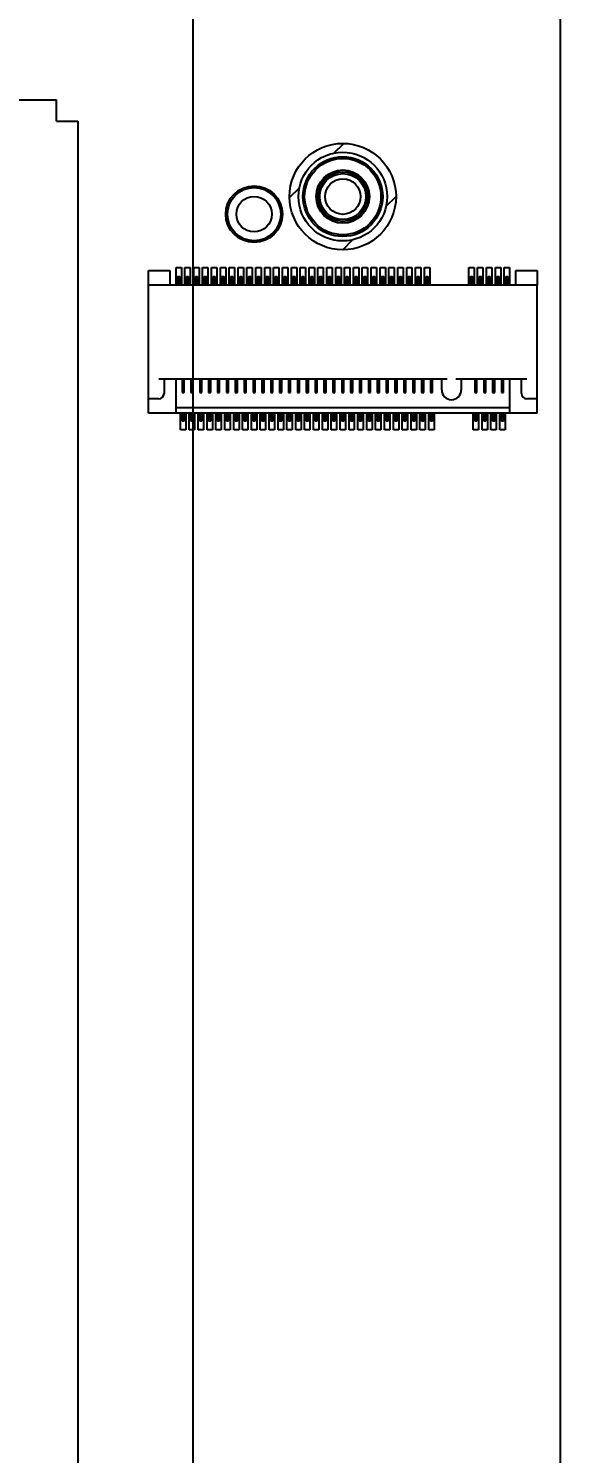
# Model space of a CAD drawing. Header units: millimetres. Extents: x 0 to 841, y 0 to 594.
# Drawn here: x 261.2 to 291.2, y 405 to 485.4 of the extents above; entities that cross this region are included whole.
import ezdxf

# ---------------------------------------------------------------- set-up
doc = ezdxf.new("R2010")
doc.units = ezdxf.units.MM
doc.header["$LTSCALE"] = 46.255
doc.layers.get('0').update_dxf_attribs({"linetype": 'CONTINUOUS'})
doc.layers.add('ASSEM_MEM', color=7, linetype='CONTINUOUS')
doc.styles.get("Standard").update_dxf_attribs({"font": 'txt', "width": 0.8})
doc.dimstyles.new('DIMSTYLE_1', dxfattribs={"dimtxt": 3, "dimasz": 2.1, "dimexe": 2, "dimexo": 1, "dimgap": 0.75, "dimtad": 1, "dimzin": 0, "dimdsep": 46, "dimtxsty": 'STANDARD', "dimblk": '_FILLED', "dimblk1": '_FILLED', "dimblk2": '_FILLED', "dimcen": 0.09, "dimazin": 0, "dimtp": 0.01, "dimtm": 0.01, "dimtfac": 1, "dimtofl": 0, "dimtmove": 0, "dimatfit": 3, "dimldrblk": '_FILLED', "dimfxl": 1, "dimtolj": 1, "dimtzin": 0, "dimarcsym": 0})

# ---------------------------------------------------------------- blocks, each defined once
blk = doc.blocks.new('_FILLED')
at = {"color": 0, "linetype": 'BYBLOCK'}
blk.add_solid([(0, 0), (-1, 0.167), (-1, -0.167)], dxfattribs=at)
blk = doc.blocks.new('*D4')
at = {"color": 7, "linetype": 'CONTINUOUS'}
for p, q in [((117.227, 496.74), (78.187, 496.74)), ((80.187, 496.74), (80.187, 431.49)), ((80.187, 366.24), (80.187, 431.49)), ((269.527, 366.24), (78.187, 366.24))]:
    blk.add_line(p, q, dxfattribs=at)
at = {"color": 7, "linetype": 'CONTINUOUS', "xscale": 2.1, "yscale": 2.1, "zscale": 2.1}
for p, rotation in [((80.187, 496.74), 90), ((80.187, 366.24), 270)]:
    blk.add_blockref('_FILLED', p, dxfattribs=dict(at, rotation=rotation))
at = {"color": 7, "linetype": 'CONTINUOUS', "insert": (76.437, 431.964), "char_height": 3, "width": 14.4, "attachment_point": 2, "rotation": 90, "line_spacing_factor": 0.9}
blk.add_mtext('130.50', dxfattribs=at)
blk = doc.blocks.new('*D5')
at = {"color": 7, "linetype": 'CONTINUOUS'}
for p, q in [((118.227, 497.74), (118.227, 522.819)), ((270.527, 367.24), (270.527, 522.819)), ((118.227, 520.819), (194.377, 520.819)), ((270.527, 520.819), (194.377, 520.819))]:
    blk.add_line(p, q, dxfattribs=at)
at = {"color": 7, "linetype": 'CONTINUOUS', "xscale": 2.1, "yscale": 2.1, "zscale": 2.1, "rotation": 180}
blk.add_blockref('_FILLED', (118.227, 520.819), dxfattribs=at)
at = {"color": 7, "linetype": 'CONTINUOUS', "xscale": 2.1, "yscale": 2.1, "zscale": 2.1}
blk.add_blockref('_FILLED', (270.527, 520.819), dxfattribs=at)
at = {"color": 7, "linetype": 'CONTINUOUS', "insert": (202.494, 524.569), "char_height": 3, "width": 14.4, "attachment_point": 2, "line_spacing_factor": 0.9}
blk.add_mtext('152.30', dxfattribs=at)

msp = doc.modelspace()

# ---------------------------------------------------------------- linework, layer by layer
at = {"color": 7, "linetype": 'CONTINUOUS'}
for p, q in [((140.172, 481.34), (262.822, 481.34)), ((262.822, 480.14), (262.822, 481.34)), ((262.822, 480.14), (264.022, 480.14)), ((264.022, 480.14), (264.022, 359.39))]:
    msp.add_line(p, q, dxfattribs=at)
at = {"layer": 'ASSEM_MEM', "color": 7, "linetype": 'CONTINUOUS'}
for p, q in [((291.227, 324.74), (291.227, 492.74)), ((278.452, 478.332), (279.01, 478.89)), ((275.957, 475.838), (276.511, 476.392)), ((281.391, 475.325), (281.957, 475.89)), ((278.957, 472.89), (279.531, 473.464)), ((268.007, 463.69), (268.007, 470.89)), ((289.907, 470.89), (268.007, 470.89)), ((269.647, 471.389), (269.647, 470.89)), ((269.647, 471.389), (269.767, 471.389)), ((269.767, 471.245), (269.647, 471.245)), ((269.767, 470.89), (269.767, 471.389)), ((270.147, 471.389), (270.147, 470.89)), ((270.147, 471.389), (270.267, 471.389)), ((270.267, 471.245), (270.147, 471.245)), ((270.267, 470.89), (270.267, 471.389)), ((270.647, 471.389), (270.767, 471.389)), ((270.647, 471.389), (270.647, 470.89)), ((270.767, 471.245), (270.647, 471.245)), ((270.767, 470.89), (270.767, 471.389)), ((271.147, 471.389), (271.267, 471.389)), ((271.147, 471.389), (271.147, 470.89)), ((271.267, 471.245), (271.147, 471.245)), ((271.267, 470.89), (271.267, 471.389)), ((271.647, 471.389), (271.767, 471.389)), ((271.647, 471.389), (271.647, 470.89)), ((271.767, 471.245), (271.647, 471.245)), ((271.767, 470.89), (271.767, 471.389)), ((272.147, 471.389), (272.267, 471.389)), ((272.147, 471.389), (272.147, 470.89)), ((272.267, 471.245), (272.147, 471.245)), ((272.267, 470.89), (272.267, 471.389)), ((272.647, 471.389), (272.767, 471.389)), ((272.647, 471.389), (272.647, 470.89)), ((272.767, 471.245), (272.647, 471.245)), ((272.767, 470.89), (272.767, 471.389)), ((273.147, 471.389), (273.267, 471.389)), ((273.147, 471.389), (273.147, 470.89)), ((273.267, 471.245), (273.147, 471.245)), ((273.267, 470.89), (273.267, 471.389)), ((273.647, 471.389), (273.767, 471.389)), ((273.647, 471.389), (273.647, 470.89)), ((273.767, 471.245), (273.647, 471.245)), ((273.767, 470.89), (273.767, 471.389)), ((274.147, 471.389), (274.267, 471.389)), ((274.147, 471.389), (274.147, 470.89)), ((274.267, 471.245), (274.147, 471.245)), ((274.267, 470.89), (274.267, 471.389)), ((274.647, 471.389), (274.767, 471.389)), ((274.647, 471.389), (274.647, 470.89)), ((274.767, 471.245), (274.647, 471.245)), ((274.767, 470.89), (274.767, 471.389)), ((275.147, 471.389), (275.267, 471.389)), ((275.147, 471.389), (275.147, 470.89)), ((275.267, 471.245), (275.147, 471.245)), ((275.267, 470.89), (275.267, 471.389)), ((275.647, 471.389), (275.767, 471.389)), ((275.647, 471.389), (275.647, 470.89)), ((275.767, 471.245), (275.647, 471.245)), ((275.767, 470.89), (275.767, 471.389)), ((276.147, 471.389), (276.267, 471.389)), ((276.147, 471.389), (276.147, 470.89)), ((276.267, 471.245), (276.147, 471.245)), ((276.267, 470.89), (276.267, 471.389)), ((276.647, 471.389), (276.767, 471.389)), ((276.647, 471.389), (276.647, 470.89)), ((276.767, 471.245), (276.647, 471.245)), ((276.767, 470.89), (276.767, 471.389)), ((277.147, 471.389), (277.267, 471.389)), ((277.147, 471.389), (277.147, 470.89)), ((277.267, 471.245), (277.147, 471.245)), ((277.267, 470.89), (277.267, 471.389)), ((277.647, 471.389), (277.767, 471.389)), ((277.647, 471.389), (277.647, 470.89)), ((277.767, 471.245), (277.647, 471.245)), ((277.767, 470.89), (277.767, 471.389)), ((278.147, 471.389), (278.267, 471.389)), ((278.147, 471.389), (278.147, 470.89)), ((278.267, 471.245), (278.147, 471.245)), ((278.267, 470.89), (278.267, 471.389)), ((278.647, 471.389), (278.767, 471.389)), ((278.647, 471.389), (278.647, 470.89)), ((278.767, 471.245), (278.647, 471.245)), ((278.767, 470.89), (278.767, 471.389)), ((279.147, 471.389), (279.267, 471.389)), ((279.147, 471.389), (279.147, 470.89)), ((279.267, 471.245), (279.147, 471.245)), ((279.267, 470.89), (279.267, 471.389)), ((279.647, 471.389), (279.767, 471.389)), ((279.647, 471.389), (279.647, 470.89)), ((279.767, 471.245), (279.647, 471.245)), ((279.767, 470.89), (279.767, 471.389)), ((280.147, 471.389), (280.267, 471.389)), ((280.147, 471.389), (280.147, 470.89)), ((280.267, 471.245), (280.147, 471.245)), ((280.267, 470.89), (280.267, 471.389)), ((280.647, 471.389), (280.767, 471.389)), ((280.647, 471.389), (280.647, 470.89)), ((280.767, 471.245), (280.647, 471.245)), ((280.767, 470.89), (280.767, 471.389)), ((281.147, 471.389), (281.267, 471.389)), ((281.147, 471.389), (281.147, 470.89)), ((281.267, 471.245), (281.147, 471.245)), ((281.267, 470.89), (281.267, 471.389)), ((281.647, 471.389), (281.767, 471.389)), ((281.647, 471.389), (281.647, 470.89)), ((281.767, 471.245), (281.647, 471.245)), ((281.767, 470.89), (281.767, 471.389)), ((282.147, 471.389), (282.267, 471.389)), ((282.147, 471.389), (282.147, 470.89)), ((282.267, 471.245), (282.147, 471.245)), ((282.267, 470.89), (282.267, 471.389)), ((282.647, 471.389), (282.767, 471.389)), ((282.647, 471.389), (282.647, 470.89)), ((282.767, 471.245), (282.647, 471.245)), ((282.767, 470.89), (282.767, 471.389)), ((283.147, 471.389), (283.267, 471.389)), ((283.147, 471.389), (283.147, 470.89)), ((283.267, 471.245), (283.147, 471.245)), ((283.267, 470.89), (283.267, 471.389)), ((283.647, 471.389), (283.767, 471.389)), ((283.647, 471.389), (283.647, 470.89)), ((283.767, 471.245), (283.647, 471.245)), ((283.767, 470.89), (283.767, 471.389)), ((286.147, 471.389), (286.267, 471.389)), ((286.147, 471.389), (286.147, 470.89)), ((286.267, 471.245), (286.147, 471.245)), ((286.267, 470.89), (286.267, 471.389)), ((286.647, 471.389), (286.767, 471.389)), ((286.647, 471.389), (286.647, 470.89)), ((286.767, 471.245), (286.647, 471.245)), ((286.767, 470.89), (286.767, 471.389)), ((287.147, 471.389), (287.267, 471.389)), ((287.147, 471.389), (287.147, 470.89)), ((287.267, 471.245), (287.147, 471.245)), ((287.267, 470.89), (287.267, 471.389)), ((287.647, 471.389), (287.767, 471.389)), ((287.647, 471.389), (287.647, 470.89)), ((287.767, 471.245), (287.647, 471.245)), ((287.767, 470.89), (287.767, 471.389)), ((288.147, 471.389), (288.267, 471.389)), ((288.147, 471.389), (288.147, 470.89)), ((288.267, 471.245), (288.147, 471.245)), ((288.267, 470.89), (288.267, 471.389)), ((289.907, 463.69), (289.907, 470.89)), ((284.832, 465.59), (268.582, 465.59)), ((268.882, 465.59), (268.882, 464.79)), ((269.547, 465.59), (269.547, 463.69)), ((269.897, 465.59), (269.897, 464.845)), ((269.897, 465.385), (270.017, 465.385)), ((270.017, 465.326), (269.897, 465.326)), ((270.017, 464.845), (270.017, 465.59)), ((270.397, 465.59), (270.397, 464.845)), ((270.397, 465.385), (270.517, 465.385)), ((270.517, 465.326), (270.397, 465.326)), ((270.517, 464.845), (270.517, 465.59)), ((270.897, 465.59), (270.897, 464.845)), ((270.897, 465.385), (271.017, 465.385)), ((271.017, 465.326), (270.897, 465.326)), ((271.017, 464.845), (271.017, 465.59)), ((271.397, 465.59), (271.397, 464.845)), ((271.397, 465.385), (271.517, 465.385)), ((271.517, 465.326), (271.397, 465.326)), ((271.517, 464.845), (271.517, 465.59)), ((271.897, 465.59), (271.897, 464.845)), ((271.897, 465.385), (272.017, 465.385)), ((272.017, 465.326), (271.897, 465.326)), ((272.017, 464.845), (272.017, 465.59)), ((272.397, 465.59), (272.397, 464.845)), ((272.397, 465.385), (272.517, 465.385)), ((272.517, 465.326), (272.397, 465.326)), ((272.517, 464.845), (272.517, 465.59)), ((272.897, 465.59), (272.897, 464.845)), ((272.897, 465.385), (273.017, 465.385)), ((273.017, 465.326), (272.897, 465.326)), ((273.017, 464.845), (273.017, 465.59)), ((273.397, 465.59), (273.397, 464.845)), ((273.397, 465.385), (273.517, 465.385)), ((273.517, 465.326), (273.397, 465.326)), ((273.517, 464.845), (273.517, 465.59)), ((273.897, 465.59), (273.897, 464.845)), ((273.897, 465.385), (274.017, 465.385)), ((274.017, 465.326), (273.897, 465.326)), ((274.017, 464.845), (274.017, 465.59)), ((274.397, 465.59), (274.397, 464.845)), ((274.397, 465.385), (274.517, 465.385)), ((274.517, 465.326), (274.397, 465.326)), ((274.517, 464.845), (274.517, 465.59)), ((274.897, 465.59), (274.897, 464.845)), ((274.897, 465.385), (275.017, 465.385)), ((275.017, 465.326), (274.897, 465.326)), ((275.017, 464.845), (275.017, 465.59)), ((275.397, 465.59), (275.397, 464.845)), ((275.397, 465.385), (275.517, 465.385)), ((275.517, 465.326), (275.397, 465.326)), ((275.517, 464.845), (275.517, 465.59)), ((275.897, 465.59), (275.897, 464.845)), ((275.897, 465.385), (276.017, 465.385)), ((276.017, 465.326), (275.897, 465.326)), ((276.017, 464.845), (276.017, 465.59)), ((276.397, 465.59), (276.397, 464.845)), ((276.397, 465.385), (276.517, 465.385)), ((276.517, 465.326), (276.397, 465.326)), ((276.517, 464.845), (276.517, 465.59)), ((276.897, 465.59), (276.897, 464.845)), ((276.897, 465.385), (277.017, 465.385)), ((277.017, 465.326), (276.897, 465.326)), ((277.017, 464.845), (277.017, 465.59)), ((277.397, 465.59), (277.397, 464.845)), ((277.397, 465.385), (277.517, 465.385)), ((277.517, 465.326), (277.397, 465.326)), ((277.517, 464.845), (277.517, 465.59)), ((277.897, 465.59), (277.897, 464.845)), ((277.897, 465.385), (278.017, 465.385)), ((278.017, 465.326), (277.897, 465.326)), ((278.017, 464.845), (278.017, 465.59)), ((278.397, 465.59), (278.397, 464.845)), ((278.397, 465.385), (278.517, 465.385)), ((278.517, 465.326), (278.397, 465.326)), ((278.517, 464.845), (278.517, 465.59)), ((278.897, 465.59), (278.897, 464.845)), ((278.897, 465.385), (279.017, 465.385)), ((279.017, 465.326), (278.897, 465.326)), ((279.017, 464.845), (279.017, 465.59)), ((279.397, 465.59), (279.397, 464.845)), ((279.397, 465.385), (279.517, 465.385)), ((279.517, 465.326), (279.397, 465.326)), ((279.517, 464.845), (279.517, 465.59)), ((279.897, 465.59), (279.897, 464.845)), ((279.897, 465.385), (280.017, 465.385)), ((280.017, 465.326), (279.897, 465.326)), ((280.017, 464.845), (280.017, 465.59)), ((280.397, 465.59), (280.397, 464.845)), ((280.397, 465.385), (280.517, 465.385)), ((280.517, 465.326), (280.397, 465.326)), ((280.517, 464.845), (280.517, 465.59)), ((280.897, 465.59), (280.897, 464.845)), ((280.897, 465.385), (281.017, 465.385)), ((281.017, 465.326), (280.897, 465.326)), ((281.017, 464.845), (281.017, 465.59)), ((281.397, 465.59), (281.397, 464.845)), ((281.397, 465.385), (281.517, 465.385)), ((281.517, 465.326), (281.397, 465.326)), ((281.517, 464.845), (281.517, 465.59)), ((281.897, 465.59), (281.897, 464.845)), ((281.897, 465.385), (282.017, 465.385)), ((282.017, 465.326), (281.897, 465.326)), ((282.017, 464.845), (282.017, 465.59)), ((282.397, 465.59), (282.397, 464.845)), ((282.397, 465.385), (282.517, 465.385)), ((282.517, 465.326), (282.397, 465.326)), ((282.517, 464.845), (282.517, 465.59)), ((282.897, 465.59), (282.897, 464.845)), ((282.897, 465.385), (283.017, 465.385)), ((283.017, 465.326), (282.897, 465.326)), ((283.017, 464.845), (283.017, 465.59)), ((283.397, 465.59), (283.397, 464.845)), ((283.397, 465.385), (283.517, 465.385)), ((283.517, 465.326), (283.397, 465.326)), ((283.517, 464.845), (283.517, 465.59)), ((283.897, 465.59), (283.897, 464.845)), ((283.897, 465.385), (284.017, 465.385)), ((284.017, 465.326), (283.897, 465.326)), ((284.017, 464.845), (284.017, 465.59)), ((284.532, 464.991), (284.532, 465.59)), ((289.332, 465.59), (285.332, 465.59)), ((285.632, 465.59), (285.632, 464.991)), ((286.397, 465.59), (286.397, 464.845)), ((286.397, 465.385), (286.517, 465.385)), ((286.517, 465.326), (286.397, 465.326)), ((286.517, 464.845), (286.517, 465.59)), ((286.897, 465.59), (286.897, 464.845)), ((286.897, 465.385), (287.017, 465.385)), ((287.017, 465.326), (286.897, 465.326)), ((287.017, 464.845), (287.017, 465.59)), ((287.397, 465.59), (287.397, 464.845)), ((287.397, 465.385), (287.517, 465.385)), ((287.517, 465.326), (287.397, 465.326)), ((287.517, 464.845), (287.517, 465.59)), ((287.897, 465.59), (287.897, 464.845)), ((287.897, 465.385), (288.017, 465.385)), ((288.017, 465.326), (287.897, 465.326)), ((288.017, 464.845), (288.017, 465.59)), ((288.367, 463.69), (288.367, 465.59)), ((289.032, 464.79), (289.032, 465.59)), ((268.582, 464.49), (268.007, 464.49)), ((269.897, 464.845), (270.017, 464.845)), ((270.397, 464.845), (270.517, 464.845)), ((270.897, 464.845), (271.017, 464.845)), ((271.397, 464.845), (271.517, 464.845)), ((271.897, 464.845), (272.017, 464.845)), ((272.397, 464.845), (272.517, 464.845)), ((272.897, 464.845), (273.017, 464.845)), ((273.397, 464.845), (273.517, 464.845)), ((273.897, 464.845), (274.017, 464.845)), ((274.397, 464.845), (274.517, 464.845)), ((274.897, 464.845), (275.017, 464.845)), ((275.397, 464.845), (275.517, 464.845)), ((275.897, 464.845), (276.017, 464.845)), ((276.397, 464.845), (276.517, 464.845)), ((276.897, 464.845), (277.017, 464.845)), ((277.397, 464.845), (277.517, 464.845)), ((277.897, 464.845), (278.017, 464.845)), ((278.397, 464.845), (278.517, 464.845)), ((278.897, 464.845), (279.017, 464.845)), ((279.397, 464.845), (279.517, 464.845)), ((279.897, 464.845), (280.017, 464.845)), ((280.397, 464.845), (280.517, 464.845)), ((280.897, 464.845), (281.017, 464.845)), ((281.397, 464.845), (281.517, 464.845)), ((281.897, 464.845), (282.017, 464.845)), ((282.397, 464.845), (282.517, 464.845)), ((282.897, 464.845), (283.017, 464.845)), ((283.397, 464.845), (283.517, 464.845)), ((283.897, 464.845), (284.017, 464.845)), ((286.397, 464.845), (286.517, 464.845)), ((286.897, 464.845), (287.017, 464.845)), ((287.397, 464.845), (287.517, 464.845)), ((287.897, 464.845), (288.017, 464.845)), ((289.907, 464.49), (289.332, 464.49)), ((289.907, 463.69), (268.007, 463.69)), ((288.367, 463.99), (269.547, 463.99)), ((269.897, 463.69), (269.897, 463.24)), ((270.017, 463.646), (269.897, 463.646)), ((270.017, 463.24), (270.017, 463.69)), ((270.397, 463.69), (270.397, 463.24)), ((270.517, 463.646), (270.397, 463.646)), ((270.517, 463.24), (270.517, 463.69)), ((270.897, 463.69), (270.897, 463.24)), ((271.017, 463.646), (270.897, 463.646)), ((271.017, 463.24), (271.017, 463.69)), ((271.397, 463.69), (271.397, 463.24)), ((271.517, 463.646), (271.397, 463.646)), ((271.517, 463.24), (271.517, 463.69)), ((271.897, 463.69), (271.897, 463.24)), ((272.017, 463.646), (271.897, 463.646)), ((272.017, 463.24), (272.017, 463.69)), ((272.397, 463.69), (272.397, 463.24)), ((272.517, 463.646), (272.397, 463.646)), ((272.517, 463.24), (272.517, 463.69)), ((272.897, 463.69), (272.897, 463.24)), ((273.017, 463.646), (272.897, 463.646)), ((273.017, 463.24), (273.017, 463.69)), ((273.397, 463.69), (273.397, 463.24)), ((273.517, 463.646), (273.397, 463.646)), ((273.517, 463.24), (273.517, 463.69)), ((273.897, 463.69), (273.897, 463.24)), ((274.017, 463.646), (273.897, 463.646)), ((274.017, 463.24), (274.017, 463.69)), ((274.397, 463.69), (274.397, 463.24)), ((274.517, 463.646), (274.397, 463.646)), ((274.517, 463.24), (274.517, 463.69)), ((274.897, 463.69), (274.897, 463.24)), ((275.017, 463.646), (274.897, 463.646)), ((275.017, 463.24), (275.017, 463.69)), ((275.397, 463.69), (275.397, 463.24)), ((275.517, 463.646), (275.397, 463.646)), ((275.517, 463.24), (275.517, 463.69)), ((275.897, 463.69), (275.897, 463.24)), ((276.017, 463.646), (275.897, 463.646)), ((276.017, 463.24), (276.017, 463.69)), ((276.397, 463.69), (276.397, 463.24)), ((276.517, 463.646), (276.397, 463.646)), ((276.517, 463.24), (276.517, 463.69)), ((276.897, 463.69), (276.897, 463.24)), ((277.017, 463.646), (276.897, 463.646)), ((277.017, 463.24), (277.017, 463.69)), ((277.397, 463.69), (277.397, 463.24)), ((277.517, 463.646), (277.397, 463.646)), ((277.517, 463.24), (277.517, 463.69)), ((277.897, 463.69), (277.897, 463.24)), ((278.017, 463.646), (277.897, 463.646)), ((278.017, 463.24), (278.017, 463.69)), ((278.397, 463.69), (278.397, 463.24)), ((278.517, 463.646), (278.397, 463.646)), ((278.517, 463.24), (278.517, 463.69)), ((278.897, 463.69), (278.897, 463.24)), ((279.017, 463.646), (278.897, 463.646)), ((279.017, 463.24), (279.017, 463.69)), ((279.397, 463.69), (279.397, 463.24)), ((279.517, 463.646), (279.397, 463.646)), ((279.517, 463.24), (279.517, 463.69)), ((279.897, 463.69), (279.897, 463.24)), ((280.017, 463.646), (279.897, 463.646)), ((280.017, 463.24), (280.017, 463.69)), ((280.397, 463.69), (280.397, 463.24)), ((280.517, 463.646), (280.397, 463.646)), ((280.517, 463.24), (280.517, 463.69)), ((280.897, 463.69), (280.897, 463.24)), ((281.017, 463.646), (280.897, 463.646)), ((281.017, 463.24), (281.017, 463.69)), ((281.397, 463.69), (281.397, 463.24)), ((281.517, 463.646), (281.397, 463.646)), ((281.517, 463.24), (281.517, 463.69)), ((281.897, 463.69), (281.897, 463.24)), ((282.017, 463.646), (281.897, 463.646)), ((282.017, 463.24), (282.017, 463.69)), ((282.397, 463.69), (282.397, 463.24)), ((282.517, 463.646), (282.397, 463.646)), ((282.517, 463.24), (282.517, 463.69)), ((282.897, 463.69), (282.897, 463.24)), ((283.017, 463.646), (282.897, 463.646)), ((283.017, 463.24), (283.017, 463.69)), ((283.397, 463.69), (283.397, 463.24)), ((283.517, 463.646), (283.397, 463.646)), ((283.517, 463.24), (283.517, 463.69)), ((283.897, 463.69), (283.897, 463.24)), ((284.017, 463.646), (283.897, 463.646)), ((284.017, 463.24), (284.017, 463.69)), ((286.397, 463.69), (286.397, 463.24)), ((286.517, 463.646), (286.397, 463.646)), ((286.517, 463.24), (286.517, 463.69)), ((286.897, 463.69), (286.897, 463.24)), ((287.017, 463.646), (286.897, 463.646)), ((287.017, 463.24), (287.017, 463.69)), ((287.397, 463.69), (287.397, 463.24)), ((287.517, 463.646), (287.397, 463.646)), ((287.517, 463.24), (287.517, 463.69)), ((287.897, 463.69), (287.897, 463.24)), ((288.017, 463.646), (287.897, 463.646)), ((288.017, 463.24), (288.017, 463.69)), ((269.897, 463.354), (270.017, 463.354)), ((270.017, 463.24), (269.897, 463.24)), ((270.397, 463.354), (270.517, 463.354)), ((270.517, 463.24), (270.397, 463.24)), ((270.897, 463.354), (271.017, 463.354)), ((271.017, 463.24), (270.897, 463.24)), ((271.397, 463.354), (271.517, 463.354)), ((271.517, 463.24), (271.397, 463.24)), ((271.897, 463.354), (272.017, 463.354)), ((272.017, 463.24), (271.897, 463.24)), ((272.397, 463.354), (272.517, 463.354)), ((272.517, 463.24), (272.397, 463.24)), ((272.897, 463.354), (273.017, 463.354)), ((273.017, 463.24), (272.897, 463.24)), ((273.397, 463.354), (273.517, 463.354)), ((273.517, 463.24), (273.397, 463.24)), ((273.897, 463.354), (274.017, 463.354)), ((274.017, 463.24), (273.897, 463.24)), ((274.397, 463.354), (274.517, 463.354)), ((274.517, 463.24), (274.397, 463.24)), ((274.897, 463.354), (275.017, 463.354)), ((275.017, 463.24), (274.897, 463.24)), ((275.397, 463.354), (275.517, 463.354)), ((275.517, 463.24), (275.397, 463.24)), ((275.897, 463.354), (276.017, 463.354)), ((276.017, 463.24), (275.897, 463.24)), ((276.397, 463.354), (276.517, 463.354)), ((276.517, 463.24), (276.397, 463.24)), ((276.897, 463.354), (277.017, 463.354)), ((277.017, 463.24), (276.897, 463.24)), ((277.397, 463.354), (277.517, 463.354)), ((277.517, 463.24), (277.397, 463.24)), ((277.897, 463.354), (278.017, 463.354)), ((278.017, 463.24), (277.897, 463.24)), ((278.397, 463.354), (278.517, 463.354)), ((278.517, 463.24), (278.397, 463.24)), ((278.897, 463.354), (279.017, 463.354)), ((279.017, 463.24), (278.897, 463.24)), ((279.397, 463.354), (279.517, 463.354)), ((279.517, 463.24), (279.397, 463.24)), ((279.897, 463.354), (280.017, 463.354)), ((280.017, 463.24), (279.897, 463.24)), ((280.397, 463.354), (280.517, 463.354)), ((280.517, 463.24), (280.397, 463.24)), ((280.897, 463.354), (281.017, 463.354)), ((281.017, 463.24), (280.897, 463.24)), ((281.397, 463.354), (281.517, 463.354)), ((281.517, 463.24), (281.397, 463.24)), ((281.897, 463.354), (282.017, 463.354)), ((282.017, 463.24), (281.897, 463.24)), ((282.397, 463.354), (282.517, 463.354)), ((282.517, 463.24), (282.397, 463.24)), ((282.897, 463.354), (283.017, 463.354)), ((283.017, 463.24), (282.897, 463.24)), ((283.397, 463.354), (283.517, 463.354)), ((283.517, 463.24), (283.397, 463.24)), ((283.897, 463.354), (284.017, 463.354)), ((284.017, 463.24), (283.897, 463.24)), ((286.397, 463.354), (286.517, 463.354)), ((286.517, 463.24), (286.397, 463.24)), ((286.897, 463.354), (287.017, 463.354)), ((287.017, 463.24), (286.897, 463.24)), ((287.397, 463.354), (287.517, 463.354)), ((287.517, 463.24), (287.397, 463.24)), ((287.897, 463.354), (288.017, 463.354)), ((288.017, 463.24), (287.897, 463.24))]:
    msp.add_line(p, q, dxfattribs=at)
at = {"layer": 'ASSEM_MEM', "color": 7, "linetype": 'CONTINUOUS', "true_color": 0x3366ff}
for p, q in [((268.007, 470.89), (268.007, 471.716)), ((268.007, 471.716), (269.207, 471.716)), ((269.207, 471.716), (269.207, 470.89)), ((269.557, 470.89), (269.557, 471.89)), ((269.557, 471.89), (269.857, 471.89)), ((269.857, 471.89), (269.857, 470.89)), ((270.057, 470.89), (270.057, 471.89)), ((270.057, 471.89), (270.357, 471.89)), ((270.357, 471.89), (270.357, 470.89)), ((270.557, 471.89), (270.857, 471.89)), ((270.557, 470.89), (270.557, 471.89)), ((270.857, 471.89), (270.857, 470.89)), ((271.057, 471.89), (271.357, 471.89)), ((271.057, 470.89), (271.057, 471.89)), ((271.357, 471.89), (271.357, 470.89)), ((271.557, 471.89), (271.857, 471.89)), ((271.557, 470.89), (271.557, 471.89)), ((271.857, 471.89), (271.857, 470.89)), ((272.057, 471.89), (272.357, 471.89)), ((272.057, 470.89), (272.057, 471.89)), ((272.357, 471.89), (272.357, 470.89)), ((272.557, 471.89), (272.857, 471.89)), ((272.557, 470.89), (272.557, 471.89)), ((272.857, 471.89), (272.857, 470.89)), ((273.057, 471.89), (273.357, 471.89)), ((273.057, 470.89), (273.057, 471.89)), ((273.357, 471.89), (273.357, 470.89)), ((273.557, 471.89), (273.857, 471.89)), ((273.557, 470.89), (273.557, 471.89)), ((273.857, 471.89), (273.857, 470.89)), ((274.057, 471.89), (274.357, 471.89)), ((274.057, 470.89), (274.057, 471.89)), ((274.357, 471.89), (274.357, 470.89)), ((274.557, 471.89), (274.857, 471.89)), ((274.557, 470.89), (274.557, 471.89)), ((274.857, 471.89), (274.857, 470.89)), ((275.057, 471.89), (275.357, 471.89)), ((275.057, 470.89), (275.057, 471.89)), ((275.357, 471.89), (275.357, 470.89)), ((275.557, 471.89), (275.857, 471.89)), ((275.557, 470.89), (275.557, 471.89)), ((275.857, 471.89), (275.857, 470.89)), ((276.057, 471.89), (276.357, 471.89)), ((276.057, 470.89), (276.057, 471.89)), ((276.357, 471.89), (276.357, 470.89)), ((276.557, 471.89), (276.857, 471.89)), ((276.557, 470.89), (276.557, 471.89)), ((276.857, 471.89), (276.857, 470.89)), ((277.057, 471.89), (277.357, 471.89)), ((277.057, 470.89), (277.057, 471.89)), ((277.357, 471.89), (277.357, 470.89)), ((277.557, 471.89), (277.857, 471.89)), ((277.557, 470.89), (277.557, 471.89)), ((277.857, 471.89), (277.857, 470.89)), ((278.057, 471.89), (278.357, 471.89)), ((278.057, 470.89), (278.057, 471.89)), ((278.357, 471.89), (278.357, 470.89)), ((278.557, 471.89), (278.857, 471.89)), ((278.557, 470.89), (278.557, 471.89)), ((278.857, 471.89), (278.857, 470.89)), ((279.057, 471.89), (279.357, 471.89)), ((279.057, 470.89), (279.057, 471.89)), ((279.357, 471.89), (279.357, 470.89)), ((279.557, 471.89), (279.857, 471.89)), ((279.557, 470.89), (279.557, 471.89)), ((279.857, 471.89), (279.857, 470.89)), ((280.057, 471.89), (280.357, 471.89)), ((280.057, 470.89), (280.057, 471.89)), ((280.357, 471.89), (280.357, 470.89)), ((280.557, 471.89), (280.857, 471.89)), ((280.557, 470.89), (280.557, 471.89)), ((280.857, 471.89), (280.857, 470.89)), ((281.057, 471.89), (281.357, 471.89)), ((281.057, 470.89), (281.057, 471.89)), ((281.357, 471.89), (281.357, 470.89)), ((281.557, 471.89), (281.857, 471.89)), ((281.557, 470.89), (281.557, 471.89)), ((281.857, 471.89), (281.857, 470.89)), ((282.057, 471.89), (282.357, 471.89)), ((282.057, 470.89), (282.057, 471.89)), ((282.357, 471.89), (282.357, 470.89)), ((282.557, 471.89), (282.857, 471.89)), ((282.557, 470.89), (282.557, 471.89)), ((282.857, 471.89), (282.857, 470.89)), ((283.057, 471.89), (283.357, 471.89)), ((283.057, 470.89), (283.057, 471.89)), ((283.357, 471.89), (283.357, 470.89)), ((283.557, 471.89), (283.857, 471.89)), ((283.557, 470.89), (283.557, 471.89)), ((283.857, 471.89), (283.857, 470.89)), ((286.057, 471.89), (286.357, 471.89)), ((286.057, 470.89), (286.057, 471.89)), ((286.357, 471.89), (286.357, 470.89)), ((286.557, 471.89), (286.857, 471.89)), ((286.557, 470.89), (286.557, 471.89)), ((286.857, 471.89), (286.857, 470.89)), ((287.057, 471.89), (287.357, 471.89)), ((287.057, 470.89), (287.057, 471.89)), ((287.357, 471.89), (287.357, 470.89)), ((287.557, 471.89), (287.857, 471.89)), ((287.557, 470.89), (287.557, 471.89)), ((287.857, 471.89), (287.857, 470.89)), ((288.057, 471.89), (288.357, 471.89)), ((288.057, 470.89), (288.057, 471.89)), ((288.357, 471.89), (288.357, 470.89)), ((288.707, 471.719), (289.907, 471.719)), ((288.707, 470.89), (288.707, 471.719)), ((289.907, 471.719), (289.907, 470.89)), ((269.807, 462.746), (269.807, 463.69)), ((270.107, 463.69), (270.107, 462.746)), ((270.307, 462.746), (270.307, 463.69)), ((270.607, 463.69), (270.607, 462.746)), ((270.807, 462.746), (270.807, 463.69)), ((271.107, 463.69), (271.107, 462.746)), ((271.307, 462.746), (271.307, 463.69)), ((271.607, 463.69), (271.607, 462.746)), ((271.807, 462.746), (271.807, 463.69)), ((272.107, 463.69), (272.107, 462.746)), ((272.307, 462.746), (272.307, 463.69)), ((272.607, 463.69), (272.607, 462.746)), ((272.807, 462.746), (272.807, 463.69)), ((273.107, 463.69), (273.107, 462.746)), ((273.307, 462.746), (273.307, 463.69)), ((273.607, 463.69), (273.607, 462.746)), ((273.807, 462.746), (273.807, 463.69)), ((274.107, 463.69), (274.107, 462.746)), ((274.307, 462.746), (274.307, 463.69)), ((274.607, 463.69), (274.607, 462.746)), ((274.807, 462.746), (274.807, 463.69)), ((275.107, 463.69), (275.107, 462.746)), ((275.307, 462.746), (275.307, 463.69)), ((275.607, 463.69), (275.607, 462.746)), ((275.807, 462.746), (275.807, 463.69)), ((276.107, 463.69), (276.107, 462.746)), ((276.307, 462.746), (276.307, 463.69)), ((276.607, 463.69), (276.607, 462.746)), ((276.807, 462.746), (276.807, 463.69)), ((277.107, 463.69), (277.107, 462.746)), ((277.307, 462.746), (277.307, 463.69)), ((277.607, 463.69), (277.607, 462.746)), ((277.807, 462.746), (277.807, 463.69)), ((278.107, 463.69), (278.107, 462.746)), ((278.307, 462.746), (278.307, 463.69)), ((278.607, 463.69), (278.607, 462.746)), ((278.807, 462.746), (278.807, 463.69)), ((279.107, 463.69), (279.107, 462.746)), ((279.307, 462.746), (279.307, 463.69)), ((279.607, 463.69), (279.607, 462.746)), ((279.807, 462.746), (279.807, 463.69)), ((280.107, 463.69), (280.107, 462.746)), ((280.307, 462.746), (280.307, 463.69)), ((280.607, 463.69), (280.607, 462.746)), ((280.807, 462.746), (280.807, 463.69)), ((281.107, 463.69), (281.107, 462.746)), ((281.307, 462.746), (281.307, 463.69)), ((281.607, 463.69), (281.607, 462.746)), ((281.807, 462.746), (281.807, 463.69)), ((282.107, 463.69), (282.107, 462.746)), ((282.307, 462.746), (282.307, 463.69)), ((282.607, 463.69), (282.607, 462.746)), ((282.807, 462.746), (282.807, 463.69)), ((283.107, 463.69), (283.107, 462.746)), ((283.307, 462.746), (283.307, 463.69)), ((283.607, 463.69), (283.607, 462.746)), ((283.807, 462.746), (283.807, 463.69)), ((284.107, 463.69), (284.107, 462.746)), ((286.307, 462.746), (286.307, 463.69)), ((286.607, 463.69), (286.607, 462.746)), ((286.807, 462.746), (286.807, 463.69)), ((287.107, 463.69), (287.107, 462.746)), ((287.307, 462.746), (287.307, 463.69)), ((287.607, 463.69), (287.607, 462.746)), ((287.807, 462.746), (287.807, 463.69)), ((288.107, 463.69), (288.107, 462.746)), ((270.107, 462.746), (269.807, 462.746)), ((270.607, 462.746), (270.307, 462.746)), ((271.107, 462.746), (270.807, 462.746)), ((271.607, 462.746), (271.307, 462.746)), ((272.107, 462.746), (271.807, 462.746)), ((272.607, 462.746), (272.307, 462.746)), ((273.107, 462.746), (272.807, 462.746)), ((273.607, 462.746), (273.307, 462.746)), ((274.107, 462.746), (273.807, 462.746)), ((274.607, 462.746), (274.307, 462.746)), ((275.107, 462.746), (274.807, 462.746)), ((275.607, 462.746), (275.307, 462.746)), ((276.107, 462.746), (275.807, 462.746)), ((276.607, 462.746), (276.307, 462.746)), ((277.107, 462.746), (276.807, 462.746)), ((277.607, 462.746), (277.307, 462.746)), ((278.107, 462.746), (277.807, 462.746)), ((278.607, 462.746), (278.307, 462.746)), ((279.107, 462.746), (278.807, 462.746)), ((279.607, 462.746), (279.307, 462.746)), ((280.107, 462.746), (279.807, 462.746)), ((280.607, 462.746), (280.307, 462.746)), ((281.107, 462.746), (280.807, 462.746)), ((281.607, 462.746), (281.307, 462.746)), ((282.107, 462.746), (281.807, 462.746)), ((282.607, 462.746), (282.307, 462.746)), ((283.107, 462.746), (282.807, 462.746)), ((283.607, 462.746), (283.307, 462.746)), ((284.107, 462.746), (283.807, 462.746)), ((286.607, 462.746), (286.307, 462.746)), ((287.107, 462.746), (286.807, 462.746)), ((287.607, 462.746), (287.307, 462.746)), ((288.107, 462.746), (287.807, 462.746))]:
    msp.add_line(p, q, dxfattribs=at)
at = {"layer": 'ASSEM_MEM', "color": 7, "linetype": 'CONTINUOUS'}
for centre, radius in [((278.957, 475.89), 3), ((278.957, 475.89), 2.5), ((278.957, 475.89), 2.25), ((278.957, 475.89), 2.15), ((278.957, 475.89), 1.5), ((278.957, 475.89), 1.4), ((278.957, 475.89), 1.3), ((273.957, 474.9), 1.6), ((273.957, 474.9), 1.5), ((278.957, 475.89), 1), ((273.957, 474.9), 1)]:
    msp.add_circle(centre, radius, dxfattribs=at)
for centre, radius, start, end in [((268.582, 464.79), 0.3, 270, 360), ((285.082, 464.991), 0.55, 180, 360), ((289.332, 464.79), 0.3, 180, 270)]:
    msp.add_arc(centre, radius, start, end, dxfattribs=at)

# ---------------------------------------------------------------- dimensions: what is measured, and where the dimension line sits
at = {"color": 7, "linetype": 'CONTINUOUS'}
dim = msp.add_linear_dim(base=(270.527, 520.819), p1=(118.227, 496.74), p2=(270.527, 366.24), dimstyle='DIMSTYLE_1', dxfattribs=at)
dim.commit()
dim.dimension.update_dxf_attribs({"geometry": '*D5', "text_midpoint": (202.794, 520.819), "dimtype": 160})
dim = msp.add_linear_dim(base=(80.187, 496.74), p1=(270.527, 366.24), p2=(118.227, 496.74), angle=90, dimstyle='DIMSTYLE_1', dxfattribs=at)
dim.commit()
dim.dimension.update_dxf_attribs({"geometry": '*D4', "text_midpoint": (80.187, 432.264), "dimtype": 160})

doc.saveas('drawing.dxf')
